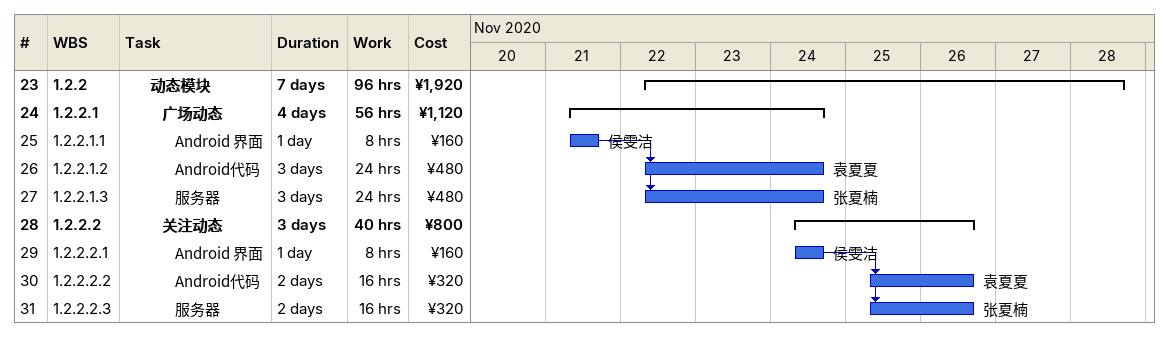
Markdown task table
| ID | WBS | Task | Duration | Start | Finish | Predecessors | Resources | Work (h) | Cost (¥) |
|---|---|---|---|---|---|---|---|---|---|
| 23 | 1.2.2 | **动态模块** | 7d | 2020-11-22 | 2020-11-28 |  |  | 96 | 1920 |
| 24 | 1.2.2.1 | **广场动态** | 4d | 2020-11-21 | 2020-11-24 |  |  | 56 | 1120 |
| 25 | 1.2.2.1.1 | Android 界面 | 1d | 2020-11-21 | 2020-11-21 |  | 侯雯洁 | 8 | 160 |
| 26 | 1.2.2.1.2 | Android代码 | 3d | 2020-11-22 | 2020-11-24 | 25 | 袁夏夏 | 24 | 480 |
| 27 | 1.2.2.1.3 | 服务器 | 3d | 2020-11-22 | 2020-11-24 | 25 | 张夏楠 | 24 | 480 |
| 28 | 1.2.2.2 | **关注动态** | 3d | 2020-11-24 | 2020-11-26 |  |  | 40 | 800 |
| 29 | 1.2.2.2.1 | Android 界面 | 1d | 2020-11-24 | 2020-11-24 |  | 侯雯洁 | 8 | 160 |
| 30 | 1.2.2.2.2 | Android代码 | 2d | 2020-11-25 | 2020-11-26 | 29 | 袁夏夏 | 16 | 320 |
| 31 | 1.2.2.2.3 | 服务器 | 2d | 2020-11-25 | 2020-11-26 | 29 | 张夏楠 | 16 | 320 |
